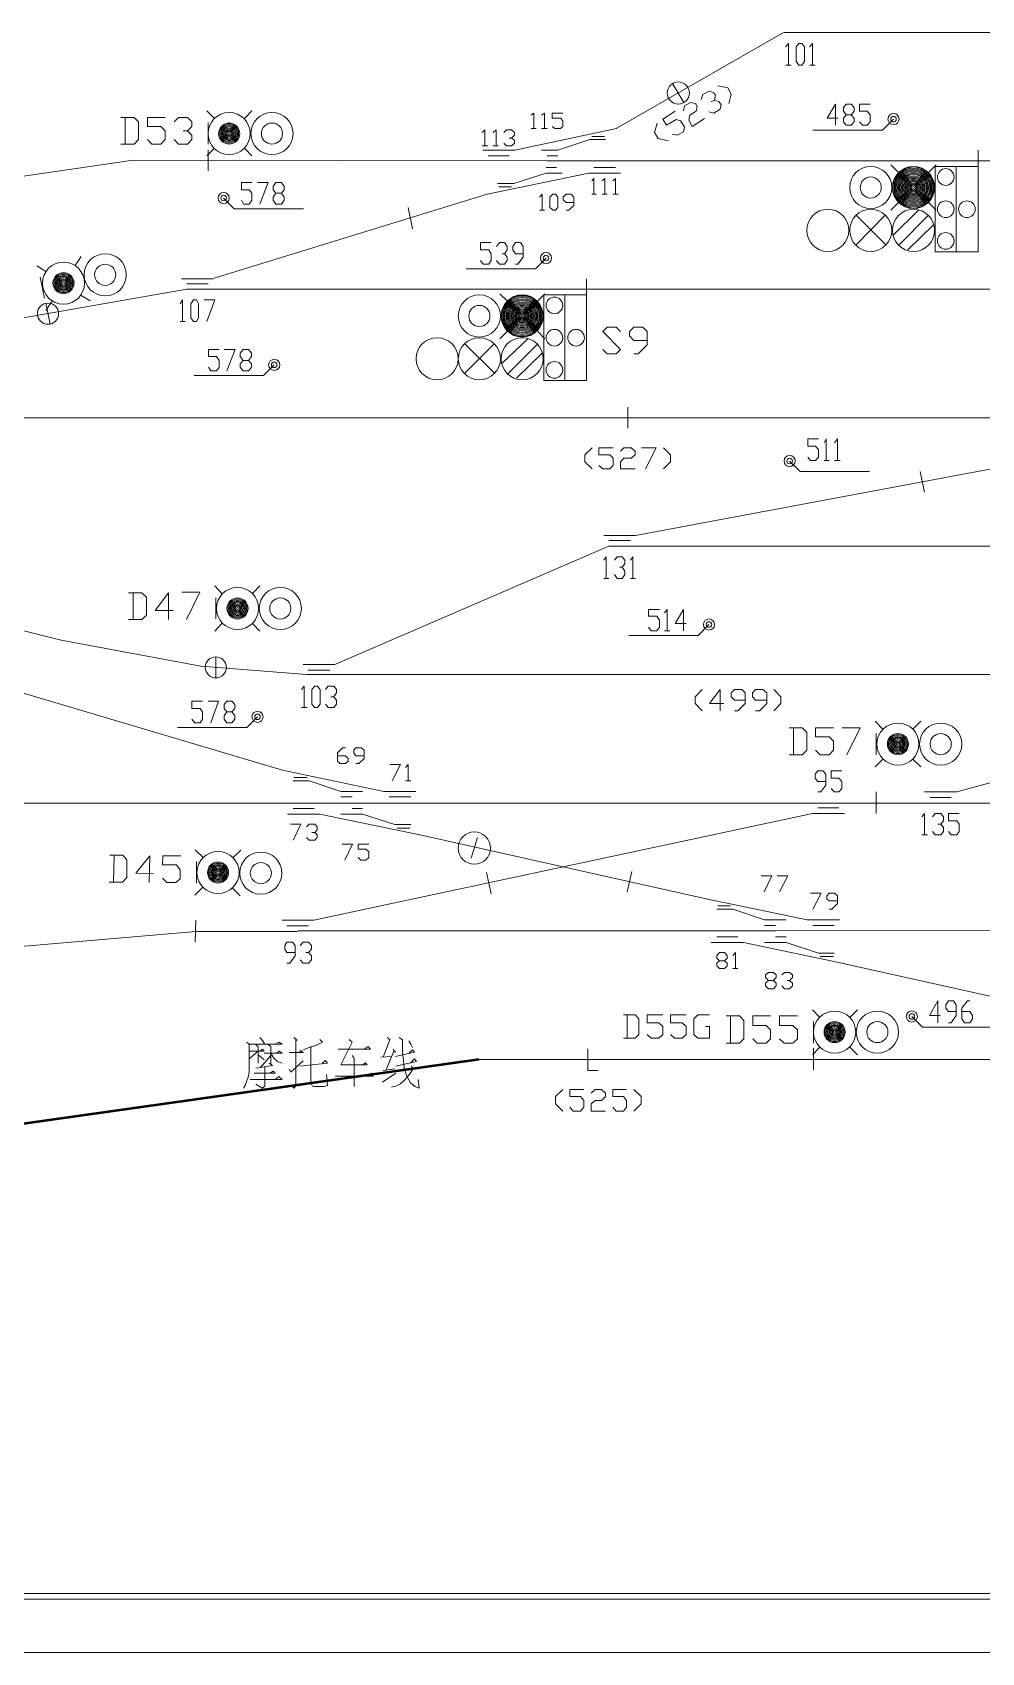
# Model space of a CAD drawing. Header units: millimetres. Extents: x 18 to 1853, y 466 to 763.
# Drawn here: x 518.7 to 607.4, y 466.2 to 617.6 of the extents above; entities that cross this region are included whole.
import ezdxf

# ---------------------------------------------------------------- set-up
doc = ezdxf.new("R2010")
doc.units = ezdxf.units.MM
doc.header["$MEASUREMENT"] = 0
doc.layers.add('1', color=7, linetype='Continuous')

msp = doc.modelspace()

# ---------------------------------------------------------------- linework, layer by layer
at = {"color": 7, "lineweight": 50}
msp.add_line((560.42, 521.64), (267.92, 480.2), dxfattribs=at)
at = {"color": 255, "linetype": 'Continuous', "lineweight": 0}
msp.add_line((18.35, 466.19), (1852.6, 466.19), dxfattribs=at)
for points in [[(573.25, 608.65), (588.9, 617.64)], [(588.95, 617.64), (629.43, 617.64)], [(589.1, 616.29), (589.36, 616.6), (589.36, 614.57)], [(590.35, 614.57), (590.09, 614.93), (590.09, 616.29), (590.35, 616.6), (590.61, 616.6), (590.87, 616.29), (590.87, 614.93), (590.61, 614.57), (590.35, 614.57)], [(591.34, 616.29), (591.6, 616.6), (591.6, 614.57)], [(589.1, 614.57), (589.62, 614.57)], [(591.34, 614.57), (591.86, 614.57)], [(578.55, 612.8), (579.59, 611.09)], [(581.2, 611.35), (581.36, 611.82), (581.93, 612.13), (582.35, 612.02), (582.56, 611.76), (582.45, 611.3), (582.14, 611.14)], [(582.76, 612.65), (583.7, 612.44), (584.01, 611.87), (583.8, 610.98)], [(579.54, 610.31), (579.64, 610.78), (580.22, 611.09), (580.68, 610.98), (580.84, 610.72), (580.74, 610.26), (580.16, 609.89), (580.06, 609.42), (580.37, 608.85), (581.52, 609.58)], [(582.45, 611.3), (582.87, 611.19), (583.07, 610.88), (582.97, 610.46), (582.4, 610.1), (581.93, 610.2)], [(593.99, 609.63), (593, 609.63), (593.78, 610.93), (593.78, 608.96)], [(594.77, 608.96), (594.51, 609.27), (594.51, 609.63), (594.77, 609.94), (595.24, 609.94), (595.5, 610.26), (595.5, 610.62), (595.24, 610.93), (594.77, 610.93), (594.51, 610.62), (594.51, 610.26), (594.77, 609.94)], [(596.02, 609.27), (596.28, 608.96), (596.74, 608.96), (597, 609.27), (597, 609.94), (596.74, 610.26), (596.02, 610.26), (596.02, 610.93), (597, 610.93)], [(526.94, 607.19), (528.19, 607.19), (528.61, 607.61), (528.61, 609.27), (528.19, 609.68), (526.94, 609.68)], [(527.36, 609.68), (527.36, 607.19)], [(529.44, 607.61), (529.86, 607.19), (530.69, 607.19), (531.1, 607.61), (531.1, 608.44), (530.69, 608.85), (529.44, 608.85), (529.44, 609.68), (531.1, 609.68)], [(531.93, 609.27), (532.35, 609.68), (533.18, 609.68), (533.6, 609.27), (533.6, 608.85), (533.18, 608.44), (532.77, 608.44)], [(535.68, 609.63), (535, 610.31)], [(535.1, 609.22), (535.1, 607.19)], [(538.53, 609.63), (539.21, 610.31)], [(565.3, 609.89), (565.56, 610.1), (565.56, 608.65)], [(566.29, 609.89), (566.55, 610.1), (566.55, 608.65)], [(567.28, 608.85), (567.54, 608.65), (568.05, 608.65), (568.26, 608.85), (568.26, 609.37), (568.05, 609.63), (567.28, 609.63), (567.28, 610.1), (568.26, 610.1)], [(577.1, 609.16), (576.84, 608.28), (577.2, 607.71), (578.14, 607.5)], [(578.5, 608.13), (578.97, 608.02), (579.54, 608.33), (579.64, 608.8), (579.28, 609.37), (578.87, 609.48), (577.98, 608.96), (577.62, 609.53), (578.76, 610.26)], [(595.24, 609.94), (595.5, 609.63), (595.5, 609.27), (595.24, 608.96), (594.77, 608.96)], [(599.19, 609.53), (598.15, 608.49)], [(533.18, 608.44), (533.6, 608.02), (533.6, 607.61), (533.18, 607.19), (532.35, 607.19), (531.93, 607.61)], [(560.73, 608.28), (560.99, 608.54), (560.99, 607.03)], [(561.77, 608.28), (562.03, 608.54), (562.03, 607.03)], [(562.75, 608.28), (563.01, 608.54), (563.48, 608.54), (563.74, 608.28), (563.74, 608.02), (563.48, 607.76), (563.27, 607.76)], [(563.48, 607.76), (563.74, 607.55), (563.74, 607.29), (563.48, 607.03), (563.01, 607.03), (562.75, 607.29)], [(573.3, 608.65), (563.79, 606.62)], [(565.3, 608.65), (565.77, 608.65)], [(566.29, 608.65), (566.81, 608.65)], [(567.8, 606.62), (570.81, 607.61)], [(570.81, 607.61), (572.26, 607.61)], [(598.15, 608.49), (591.65, 608.49)], [(535, 606.1), (535.68, 606.77)], [(535.1, 607.19), (535.1, 607.19)], [(535.1, 606.67), (535.1, 604.7)], [(539.21, 606.1), (538.53, 606.77)], [(560.73, 607.03), (561.25, 607.03)], [(563.79, 606.62), (560.78, 606.62)], [(561.77, 607.03), (562.23, 607.03)], [(566.29, 606.62), (567.8, 606.62)], [(607.09, 606.62), (607.09, 606.62)], [(607.09, 604.64), (607.09, 606.62)], [(535.1, 604.7), (535.1, 604.7)], [(561.19, 602.51), (570.71, 604.49)], [(566.7, 604.49), (563.69, 603.5)], [(568.21, 604.49), (566.7, 604.49)], [(570.71, 604.49), (573.67, 604.49)], [(598.93, 605.27), (599.65, 604.54)], [(603.19, 605.27), (602.46, 604.54)], [(603.08, 597.11), (603.08, 605.11)], [(603.08, 605.11), (605.06, 605.11)], [(605.06, 605.11), (607.09, 605.11)], [(605.06, 597.11), (605.06, 605.11)], [(605.06, 605.11), (605.06, 597.11)], [(607.09, 605.11), (607.09, 597.11)], [(538.22, 601.94), (538.43, 601.58), (538.95, 601.58), (539.21, 601.94), (539.21, 602.62), (538.95, 602.93), (538.22, 602.93), (538.22, 603.6), (539.21, 603.6)], [(539.73, 603.6), (540.72, 603.6), (539.94, 601.58)], [(541.45, 601.58), (541.19, 601.94), (541.19, 602.25), (541.45, 602.62), (541.96, 602.62), (542.22, 602.93), (542.22, 603.24), (541.96, 603.6), (541.45, 603.6), (541.19, 603.24), (541.19, 602.93), (541.45, 602.62)], [(563.69, 603.5), (562.18, 603.5)], [(570.97, 603.76), (571.17, 603.97), (571.17, 602.51)], [(571.95, 603.76), (572.21, 603.97), (572.21, 602.51)], [(572.94, 603.76), (573.2, 603.97), (573.2, 602.51)], [(535.68, 594.66), (561.19, 602.51)], [(536.56, 602.15), (537.55, 601.16)], [(541.96, 602.62), (542.22, 602.25), (542.22, 601.94), (541.96, 601.58), (541.45, 601.58)], [(554.23, 599.29), (553.81, 601.27)], [(566.08, 602.25), (566.34, 602.51), (566.34, 601.01)], [(567.33, 601.01), (567.07, 601.27), (567.07, 602.25), (567.33, 602.51), (567.59, 602.51), (567.8, 602.25), (567.8, 601.27), (567.59, 601.01), (567.33, 601.01)], [(568.57, 601.01), (568.83, 601.01), (569.3, 601.47), (569.3, 602.25), (569.04, 602.51), (568.57, 602.51), (568.31, 602.25), (568.31, 601.99), (568.57, 601.73), (569.3, 601.73)], [(570.97, 602.51), (571.43, 602.51)], [(571.95, 602.51), (572.42, 602.51)], [(572.94, 602.51), (573.46, 602.51)], [(599.65, 601.73), (598.93, 601.01)], [(602.46, 601.73), (603.19, 601.01)], [(537.55, 601.16), (544.04, 601.16)], [(566.08, 601.01), (566.55, 601.01)], [(598.41, 600.54), (595.7, 597.78)], [(595.7, 600.54), (598.46, 597.78)], [(560.57, 596.33), (560.83, 595.96), (561.35, 595.96), (561.56, 596.33), (561.56, 596.95), (561.35, 597.32), (560.57, 597.32), (560.57, 597.99), (561.56, 597.99)], [(562.08, 597.63), (562.34, 597.99), (562.81, 597.99), (563.07, 597.63), (563.07, 597.32), (562.81, 596.95), (562.6, 596.95)], [(562.81, 596.95), (563.07, 596.64), (563.07, 596.33), (562.81, 595.96), (562.34, 595.96), (562.08, 596.33)], [(563.85, 595.96), (564.05, 595.96), (564.57, 596.64), (564.57, 597.63), (564.31, 597.99), (563.85, 597.99), (563.59, 597.63), (563.59, 597.32), (563.85, 596.95), (564.57, 596.95)], [(605.06, 597.11), (603.08, 597.11)], [(607.09, 597.11), (605.06, 597.11)], [(519.93, 595.29), (519.1, 595.81)], [(522.68, 595.86), (523.25, 596.69)], [(565.72, 595.55), (559.22, 595.55)], [(566.7, 596.54), (565.72, 595.55)], [(519.41, 594.77), (519.82, 592.79)], [(535.62, 594.61), (532.61, 594.61)], [(570.5, 594.61), (570.5, 594.61)], [(570.5, 592.59), (570.5, 594.61)], [(481.73, 584.63), (533.13, 593.63)], [(519.82, 592.79), (519.82, 592.79)], [(519.93, 591.65), (520.5, 592.48)], [(519.93, 592.33), (520.34, 590.35)], [(524.09, 592.53), (523.25, 593.05)], [(532.51, 592.27), (532.71, 592.64), (532.71, 590.61)], [(533.13, 593.63), (533.13, 593.63)], [(533.13, 593.63), (534.12, 593.63)], [(533.75, 590.61), (533.49, 590.97), (533.49, 592.27), (533.75, 592.64), (534.01, 592.64), (534.22, 592.27), (534.22, 590.97), (534.01, 590.61), (533.75, 590.61)], [(534.12, 593.63), (753.7, 593.63)], [(534.74, 592.64), (535.73, 592.64), (535, 590.61)], [(562.39, 593.21), (563.07, 592.53)], [(566.6, 593.21), (565.92, 592.53)], [(566.5, 585.1), (566.5, 593.11)], [(566.5, 593.11), (568.47, 593.11)], [(568.47, 593.11), (570.5, 593.11)], [(568.47, 585.1), (568.47, 593.11)], [(568.47, 593.11), (568.47, 585.1)], [(570.5, 593.11), (570.5, 585.1)], [(520.34, 590.35), (520.34, 590.35)], [(532.51, 590.61), (532.97, 590.61)], [(563.07, 589.68), (562.39, 589)], [(565.92, 589.68), (566.6, 589)], [(572, 588.01), (572.42, 587.6), (573.25, 587.6), (573.67, 588.01), (572, 589.68), (572.42, 590.09), (573.25, 590.09), (573.67, 589.68)], [(574.92, 587.6), (575.33, 587.6), (576.16, 588.43), (576.16, 589.68), (575.75, 590.09), (574.92, 590.09), (574.5, 589.68), (574.5, 589.26), (574.92, 588.84), (576.16, 588.84)], [(535.16, 586.35), (535.36, 585.99), (535.88, 585.99), (536.14, 586.35), (536.14, 586.97), (535.88, 587.34), (535.16, 587.34), (535.16, 588.01), (536.14, 588.01)], [(536.61, 588.01), (537.65, 588.01), (536.87, 585.99)], [(538.38, 585.99), (538.12, 586.35), (538.12, 586.66), (538.38, 586.97), (538.9, 586.97), (539.16, 587.34), (539.16, 587.65), (538.9, 588.01), (538.38, 588.01), (538.12, 587.65), (538.12, 587.34), (538.38, 586.97)], [(559.12, 588.53), (561.87, 585.78)], [(561.82, 588.48), (559.12, 585.78)], [(538.9, 586.97), (539.16, 586.66), (539.16, 586.35), (538.9, 585.99), (538.38, 585.99)], [(541.29, 586.56), (540.3, 585.57)], [(540.3, 585.57), (533.81, 585.57)], [(568.47, 585.1), (566.5, 585.1)], [(570.5, 585.1), (568.47, 585.1)], [(574.34, 582.61), (574.34, 580.63)], [(575.07, 570.6), (628.71, 580.63)], [(571.02, 578.81), (570.34, 578.14), (570.34, 577.51), (571.02, 576.84)], [(571.64, 577.15), (572, 576.84), (572.68, 576.84), (572.99, 577.15), (572.99, 577.83), (572.68, 578.14), (571.64, 578.14), (571.64, 578.81), (572.99, 578.81)], [(573.67, 578.5), (573.98, 578.81), (574.66, 578.81), (575.02, 578.5), (575.02, 578.14), (574.66, 577.83), (573.98, 577.83), (573.67, 577.51), (573.67, 576.84), (575.02, 576.84)], [(575.64, 578.81), (576.99, 578.81), (576.01, 576.84)], [(577.67, 578.81), (578.35, 578.14), (578.35, 577.51), (577.67, 576.84)], [(591.18, 577.93), (591.44, 577.62), (591.91, 577.62), (592.17, 577.93), (592.17, 578.61), (591.91, 578.97), (591.18, 578.97), (591.18, 579.64), (592.17, 579.64)], [(592.69, 579.28), (592.9, 579.64), (592.9, 577.62)], [(593.68, 579.28), (593.94, 579.64), (593.94, 577.62)], [(589.47, 577.57), (590.45, 576.58)], [(592.69, 577.62), (593.16, 577.62)], [(593.68, 577.62), (594.2, 577.62)], [(590.45, 576.58), (596.95, 576.58)], [(601.68, 576.58), (602.1, 574.66)], [(546.95, 558.54), (572.58, 569.61)], [(575.07, 570.6), (572.11, 570.6)], [(572.58, 569.61), (572.58, 569.61)], [(572.58, 569.61), (573.56, 569.61)], [(573.56, 569.61), (753.7, 569.61)], [(572.11, 568.31), (572.32, 568.63), (572.32, 566.6)], [(573.1, 568.31), (573.36, 568.63), (573.82, 568.63), (574.08, 568.31), (574.08, 567.95), (573.82, 567.64), (573.56, 567.64)], [(574.6, 568.31), (574.81, 568.63), (574.81, 566.6)], [(481.73, 566.6), (542.07, 548.67)], [(572.11, 566.6), (572.58, 566.6)], [(573.82, 567.64), (574.08, 567.28), (574.08, 566.96), (573.82, 566.6), (573.36, 566.6), (573.1, 566.96)], [(574.6, 566.6), (575.07, 566.6)], [(527.67, 562.75), (528.92, 562.75), (529.34, 563.17), (529.34, 564.83), (528.92, 565.25), (527.67, 565.25)], [(528.09, 565.25), (528.09, 562.75)], [(531.83, 563.59), (530.17, 563.59), (531.41, 565.25), (531.41, 562.75)], [(532.66, 565.3), (534.33, 565.3), (533.08, 562.75)], [(536.4, 565.2), (535.73, 565.92)], [(539.26, 565.2), (539.94, 565.92)], [(535.83, 564.78), (535.83, 562.81)], [(576.27, 562.03), (576.53, 561.71), (577.05, 561.71), (577.31, 562.03), (577.31, 562.7), (577.05, 563.07), (576.27, 563.07), (576.27, 563.69), (577.31, 563.69)], [(577.77, 563.38), (578.03, 563.69), (578.03, 561.71)], [(579.8, 562.39), (578.76, 562.39), (579.54, 563.69), (579.54, 561.71)], [(535.73, 561.66), (536.4, 562.39)], [(535.83, 562.81), (535.83, 562.81)], [(539.94, 561.66), (539.26, 562.39)], [(581.93, 562.29), (580.94, 561.25)], [(580.94, 561.25), (574.45, 561.25)], [(577.77, 561.71), (578.29, 561.71)], [(535.83, 559.27), (535.83, 557.3)], [(546.95, 558.54), (543.99, 558.54)], [(535.83, 557.3), (535.83, 557.3)], [(543.84, 556.21), (544.1, 556.52), (544.1, 554.54)], [(545.08, 554.54), (544.82, 554.85), (544.82, 556.21), (545.08, 556.52), (545.34, 556.52), (545.6, 556.21), (545.6, 554.85), (545.34, 554.54), (545.08, 554.54)], [(546.07, 556.21), (546.33, 556.52), (546.85, 556.52), (547.11, 556.21), (547.11, 555.89), (546.85, 555.53), (546.59, 555.53)], [(581.31, 556.21), (580.63, 555.53), (580.63, 554.91), (581.31, 554.23)], [(583.33, 554.91), (581.98, 554.91), (582.97, 556.21), (582.97, 554.23)], [(584.32, 554.23), (584.63, 554.23), (585.31, 554.91), (585.31, 555.89), (585, 556.21), (584.32, 556.21), (584.01, 555.89), (584.01, 555.53), (584.32, 555.22), (585.31, 555.22)], [(586.3, 554.23), (586.66, 554.23), (587.34, 554.91), (587.34, 555.89), (586.97, 556.21), (586.3, 556.21), (585.99, 555.89), (585.99, 555.53), (586.3, 555.22), (587.34, 555.22)], [(588.01, 556.21), (588.64, 555.53), (588.64, 554.91), (588.01, 554.23)], [(605.11, 546.64), (641.8, 556.62)], [(533.6, 553.45), (533.86, 553.09), (534.38, 553.09), (534.58, 553.45), (534.58, 554.13), (534.38, 554.44), (533.6, 554.44), (533.6, 555.11), (534.58, 555.11)], [(535.1, 555.11), (536.09, 555.11), (535.36, 553.09)], [(536.87, 553.09), (536.61, 553.45), (536.61, 553.76), (536.87, 554.13), (537.34, 554.13), (537.6, 554.44), (537.6, 554.8), (537.34, 555.11), (536.87, 555.11), (536.61, 554.8), (536.61, 554.44), (536.87, 554.13)], [(543.84, 554.54), (544.36, 554.54)], [(546.85, 555.53), (547.11, 555.22), (547.11, 554.85), (546.85, 554.54), (546.33, 554.54), (546.07, 554.85)], [(537.34, 554.13), (537.6, 553.76), (537.6, 553.45), (537.34, 553.09), (536.87, 553.09)], [(539.73, 553.66), (538.74, 552.67)], [(598.2, 552.52), (597.47, 553.24)], [(601.01, 552.52), (601.73, 553.24)], [(538.74, 552.67), (532.25, 552.67)], [(589.42, 550.12), (590.66, 550.12), (591.08, 550.54), (591.08, 552.2), (590.66, 552.62), (589.42, 552.62)], [(589.83, 552.62), (589.83, 550.12)], [(591.91, 550.54), (592.33, 550.12), (593.16, 550.12), (593.57, 550.54), (593.57, 551.37), (593.16, 551.79), (591.91, 551.79), (591.91, 552.62), (593.57, 552.62)], [(594.4, 552.62), (596.07, 552.62), (594.82, 550.12)], [(597.58, 552.1), (597.58, 550.12)], [(547.21, 550.02), (547.94, 550.02), (548.2, 549.76), (548.2, 549.5), (547.94, 549.29), (547.47, 549.29), (547.21, 549.5), (547.21, 550.28), (547.68, 550.75), (547.94, 550.75)], [(548.93, 549.29), (549.19, 549.29), (549.71, 549.76), (549.71, 550.54), (549.45, 550.75), (548.93, 550.75), (548.72, 550.54), (548.72, 550.28), (548.93, 550.02), (549.71, 550.02)], [(597.58, 550.12), (597.58, 550.12)], [(542.07, 548.67), (551.53, 546.69)], [(552.1, 549.19), (553.09, 549.19), (552.31, 547.68)], [(553.55, 548.93), (553.81, 549.19), (553.81, 547.68)], [(592.12, 546.64), (592.38, 546.64), (592.85, 547.27), (592.85, 548.31), (592.59, 548.62), (592.12, 548.62), (591.86, 548.31), (591.86, 547.94), (592.12, 547.63), (592.85, 547.63)], [(593.37, 546.95), (593.63, 546.64), (594.09, 546.64), (594.35, 546.95), (594.35, 547.63), (594.09, 547.94), (593.37, 547.94), (593.37, 548.62), (594.35, 548.62)], [(597.47, 548.98), (598.2, 549.71)], [(601.73, 548.98), (601.01, 549.71)], [(544.56, 547.68), (543.06, 547.68)], [(547.53, 546.69), (544.56, 547.68)], [(553.55, 547.68), (554.07, 547.68)], [(397.22, 545.6), (548.57, 545.6)], [(549.03, 546.69), (547.53, 546.69)], [(548.05, 546.69), (549.55, 546.69)], [(548.57, 545.6), (593.11, 545.6)], [(551.53, 546.69), (554.54, 546.69)], [(593.11, 545.6), (603.6, 545.6)], [(597.58, 546.64), (597.58, 544.62)], [(605.11, 546.64), (602.1, 546.64)], [(603.6, 545.6), (738.99, 545.6)], [(545.55, 544.56), (542.54, 544.56)], [(544.98, 534.64), (591.6, 544.62)], [(555.06, 542.59), (545.55, 544.56)], [(549.03, 544.56), (547.53, 544.56)], [(548.05, 544.56), (549.55, 544.56)], [(549.55, 544.56), (552.57, 543.58)], [(591.6, 544.62), (594.61, 544.62)], [(597.58, 544.62), (597.58, 544.62)], [(601.84, 544.3), (602.1, 544.62), (602.1, 542.64)], [(602.82, 544.3), (603.08, 544.62), (603.6, 544.62), (603.86, 544.3), (603.86, 543.94), (603.6, 543.63), (603.34, 543.63)], [(604.33, 542.95), (604.59, 542.64), (605.11, 542.64), (605.32, 542.95), (605.32, 543.63), (605.11, 543.94), (604.33, 543.94), (604.33, 544.62), (605.32, 544.62)], [(542.8, 543.63), (543.78, 543.63), (543.06, 542.12)], [(544.3, 543.37), (544.56, 543.63), (545.08, 543.63), (545.29, 543.37), (545.29, 543.11), (545.08, 542.85), (544.82, 542.85)], [(545.08, 542.85), (545.29, 542.64), (545.29, 542.38), (545.08, 542.12), (544.56, 542.12), (544.3, 542.38)], [(552.57, 543.58), (554.07, 543.58)], [(555.06, 542.59), (581.67, 536.66)], [(560.31, 542.38), (559.69, 540.46)], [(601.84, 542.64), (602.36, 542.64)], [(603.6, 543.63), (603.86, 543.32), (603.86, 542.95), (603.6, 542.64), (603.08, 542.64), (602.82, 542.95)], [(525.85, 538.22), (527.1, 538.22), (527.52, 538.64), (527.52, 540.3), (527.15, 540.72), (525.91, 540.72)], [(526.32, 540.72), (526.27, 538.22)], [(530.01, 539), (528.35, 539.05), (529.65, 540.67), (529.6, 538.17)], [(530.84, 538.59), (531.26, 538.17), (532.09, 538.17), (532.51, 538.53), (532.51, 539.37), (532.14, 539.83), (530.84, 539.83), (530.89, 540.67), (532.56, 540.67)], [(534.64, 540.51), (533.91, 541.24)], [(537.44, 540.51), (538.17, 541.19)], [(547.63, 541.76), (548.62, 541.76), (547.89, 540.25)], [(549.14, 540.51), (549.4, 540.25), (549.86, 540.25), (550.12, 540.51), (550.12, 541.03), (549.86, 541.29), (549.14, 541.29), (549.14, 541.76), (550.12, 541.76)], [(534.01, 540.15), (534.01, 538.12)], [(574.71, 539.21), (574.29, 537.29)], [(533.86, 536.98), (534.58, 537.7)], [(534.01, 538.12), (534.01, 538.12)], [(538.12, 536.92), (537.39, 537.65)], [(561.14, 539.11), (561.56, 537.13)], [(586.82, 538.79), (587.8, 538.79), (587.08, 537.29)], [(588.32, 538.79), (589.31, 538.79), (588.53, 537.29)], [(581.67, 536.66), (591.13, 534.69)], [(591.44, 537.18), (592.43, 537.18), (591.65, 535.68)], [(593.16, 535.68), (593.42, 535.68), (593.94, 536.2), (593.94, 536.92), (593.68, 537.18), (593.16, 537.18), (592.95, 536.92), (592.95, 536.66), (593.16, 536.46), (593.94, 536.46)], [(533.96, 534.64), (533.91, 532.61)], [(544.98, 534.64), (542.02, 534.64)], [(584.17, 535.68), (582.66, 535.68)], [(587.13, 534.69), (584.17, 535.68)], [(588.64, 534.69), (587.13, 534.69)], [(587.65, 534.69), (589.16, 534.69)], [(591.13, 534.69), (594.14, 534.69)], [(336.05, 516.65), (533.96, 533.6)], [(543.47, 533.6), (533.96, 533.6)], [(543.52, 533.65), (588.17, 533.65)], [(588.17, 533.65), (658.64, 533.75)], [(533.91, 532.61), (533.91, 532.61)], [(542.48, 530.64), (542.74, 530.64), (543.26, 531.31), (543.26, 532.3), (543, 532.61), (542.48, 532.61), (542.28, 532.3), (542.28, 531.93), (542.48, 531.62), (543.26, 531.62)], [(543.73, 532.3), (543.99, 532.61), (544.51, 532.61), (544.77, 532.3), (544.77, 531.93), (544.51, 531.62), (544.25, 531.62)], [(544.51, 531.62), (544.77, 531.31), (544.77, 530.95), (544.51, 530.64), (543.99, 530.64), (543.73, 530.95)], [(585.15, 532.56), (582.14, 532.56)], [(582.92, 530.12), (582.66, 530.38), (582.66, 530.64), (582.92, 530.84), (583.39, 530.84), (583.65, 531.1), (583.65, 531.36), (583.39, 531.62), (582.92, 531.62), (582.66, 531.36), (582.66, 531.1), (582.92, 530.84)], [(584.17, 531.36), (584.43, 531.62), (584.43, 530.12)], [(594.66, 530.58), (585.15, 532.56)], [(588.64, 532.56), (587.13, 532.56)], [(587.65, 532.56), (589.16, 532.56)], [(589.16, 532.56), (592.17, 531.57)], [(583.39, 530.84), (583.65, 530.64), (583.65, 530.38), (583.39, 530.12), (582.92, 530.12)], [(584.17, 530.12), (584.63, 530.12)], [(592.17, 531.57), (593.63, 531.57)], [(594.61, 530.58), (621.27, 524.66)], [(587.49, 528.24), (587.23, 528.5), (587.23, 528.76), (587.49, 529.02), (587.96, 529.02), (588.22, 529.28), (588.22, 529.54), (587.96, 529.75), (587.49, 529.75), (587.23, 529.54), (587.23, 529.28), (587.49, 529.02)], [(587.96, 529.02), (588.22, 528.76), (588.22, 528.5), (587.96, 528.24), (587.49, 528.24)], [(588.74, 529.54), (589, 529.75), (589.47, 529.75), (589.73, 529.54), (589.73, 529.28), (589.47, 529.02), (589.26, 529.02)], [(589.47, 529.02), (589.73, 528.76), (589.73, 528.5), (589.47, 528.24), (589, 528.24), (588.74, 528.5)], [(603.55, 525.75), (602.56, 525.75), (603.34, 527.1), (603.34, 525.07)], [(604.33, 525.07), (604.59, 525.07), (605.06, 525.75), (605.06, 526.74), (604.8, 527.1), (604.33, 527.1), (604.07, 526.74), (604.07, 526.43), (604.33, 526.11), (605.06, 526.11)], [(605.58, 526.11), (606.31, 526.11), (606.57, 525.75), (606.57, 525.44), (606.31, 525.07), (605.84, 525.07), (605.58, 525.44), (605.58, 526.43), (606.1, 527.1), (606.31, 527.1)], [(573.93, 523.62), (575.02, 523.62), (575.38, 523.98), (575.38, 525.44), (575.02, 525.8), (573.93, 525.8)], [(574.29, 525.8), (574.29, 523.62)], [(576.16, 523.98), (576.53, 523.62), (577.25, 523.62), (577.62, 523.98), (577.62, 524.71), (577.25, 525.07), (576.16, 525.07), (576.16, 525.8), (577.62, 525.8)], [(578.35, 523.98), (578.71, 523.62), (579.44, 523.62), (579.8, 523.98), (579.8, 524.71), (579.44, 525.07), (578.35, 525.07), (578.35, 525.8), (579.8, 525.8)], [(581.62, 524.71), (581.98, 524.71), (581.98, 523.62), (580.89, 523.62), (580.53, 523.98), (580.53, 525.44), (580.89, 525.8), (581.98, 525.8)], [(583.54, 523.15), (584.79, 523.15), (585.21, 523.57), (585.21, 525.28), (584.79, 525.7), (583.54, 525.7)], [(583.96, 525.7), (583.96, 523.15)], [(586.04, 523.57), (586.45, 523.15), (587.28, 523.15), (587.7, 523.57), (587.7, 524.4), (587.28, 524.81), (586.04, 524.81), (586.04, 525.7), (587.7, 525.7)], [(588.53, 523.57), (588.95, 523.15), (589.78, 523.15), (590.2, 523.57), (590.2, 524.4), (589.78, 524.81), (588.53, 524.81), (588.53, 525.7), (590.2, 525.7)], [(592.27, 525.59), (591.6, 526.27)], [(595.13, 525.59), (595.81, 526.27)], [(600.9, 525.65), (601.89, 524.66)], [(591.7, 525.18), (591.7, 523.15)], [(601.89, 524.66), (608.39, 524.66)], [(538.74, 523.25), (538.95, 523.05), (538.95, 520.86), (538.95, 520.4), (538.85, 519.98), (538.74, 519.62), (538.59, 519.25), (538.43, 518.94)], [(538.95, 523.05), (542.02, 523.05), (541.71, 523.25), (541.39, 523.05)], [(538.95, 522.42), (540.35, 522.42), (540.2, 522.58), (539.94, 522.42)], [(539.52, 523.05), (539.78, 522.84), (539.78, 521.28)], [(539.94, 523.67), (540.2, 523.41), (540.41, 523.05)], [(540.67, 523.05), (540.98, 522.84), (540.98, 521.18)], [(543.32, 523.51), (543.32, 519.2), (543.16, 518.94), (542.85, 519.2)], [(543.11, 523.67), (543.42, 523.41)], [(545.55, 523.51), (545.81, 523.25), (545.19, 522.94), (544.56, 522.74), (543.99, 522.53)], [(544.72, 522.84), (544.72, 519.46), (544.77, 519.31), (544.88, 519.15), (545.03, 519.1), (545.97, 519.1), (546.28, 519.2), (546.17, 520.24)], [(547.27, 522.58), (550.28, 522.58), (550.07, 522.84), (549.71, 522.58)], [(548.31, 523.51), (548.57, 523.25), (547.53, 521.12), (549.97, 521.12), (549.81, 521.33), (549.55, 521.12)], [(551.89, 523.67), (552.1, 523.46), (551.48, 521.85)], [(552.41, 522.58), (552.62, 522.27)], [(552.62, 521.9), (554.39, 522.32), (554.23, 522.53), (553.92, 522.22)], [(552.98, 523.67), (553.29, 523.46), (553.29, 522.32), (553.4, 521.23), (553.45, 520.81), (553.55, 520.45), (553.66, 520.14), (553.87, 519.72), (554.02, 519.46), (554.44, 519.1), (554.85, 518.94), (554.75, 519.77)], [(553.87, 523.36), (554.07, 523.05), (554.23, 522.74)], [(570.6, 522.63), (570.6, 520.6)], [(591.6, 522.06), (592.27, 522.74)], [(591.7, 523.15), (591.7, 523.15)], [(591.7, 522.68), (591.7, 520.66)], [(595.81, 522.06), (595.13, 522.74)], [(539.78, 522.42), (538.95, 521.7)], [(540.82, 521.28), (541.13, 521.07), (539.57, 520.81)], [(539.78, 522.06), (540.35, 521.59)], [(540.98, 522.01), (539.99, 520.86)], [(540.35, 522.22), (542.02, 522.22), (541.76, 522.42), (541.5, 522.22)], [(540.98, 522.22), (541.24, 521.75), (541.6, 521.44), (542.02, 521.28)], [(542.69, 522.27), (543.99, 522.27), (543.78, 522.48), (543.63, 522.27)], [(542.69, 520.71), (542.85, 520.45), (543.99, 521.49)], [(543.68, 521.02), (546.28, 521.28), (546.07, 521.54), (545.81, 521.28)], [(548.57, 522.01), (548.77, 521.75), (548.77, 519.1)], [(551.27, 521.85), (552.26, 521.9)], [(552.46, 522.42), (551.74, 520.6)], [(554.13, 521.02), (554.28, 520.76), (553.97, 520.29), (553.71, 519.98), (553.45, 519.67), (553.09, 519.36), (552.67, 519.15), (552.26, 519.05)], [(552.67, 521.02), (554.59, 521.44), (554.39, 521.7), (554.02, 521.28)], [(560.42, 521.64), (627.77, 521.64)], [(539.05, 519.77), (542.02, 519.77), (541.71, 520.03), (541.39, 519.77)], [(539.42, 520.34), (541.39, 520.34), (541.19, 520.55), (540.87, 520.34)], [(540.41, 520.97), (540.41, 519.15), (540.15, 518.94), (539.57, 519.31)], [(547.01, 520.08), (550.54, 520.08), (550.38, 520.34), (550.12, 520.08)], [(551.42, 519.51), (552.67, 520.34)], [(551.48, 520.6), (552.57, 520.76)], [(570.6, 520.6), (571.59, 520.6)], [(591.7, 520.66), (591.7, 520.66)], [(568.26, 518.84), (567.59, 518.16), (567.59, 517.49), (568.26, 516.81)], [(568.94, 517.17), (569.25, 516.81), (569.93, 516.81), (570.24, 517.17), (570.24, 517.8), (569.93, 518.16), (568.94, 518.16), (568.94, 518.84), (570.24, 518.84)], [(570.91, 518.47), (571.28, 518.84), (571.9, 518.84), (572.26, 518.47), (572.26, 518.16), (571.9, 517.8), (571.28, 517.8), (570.91, 517.49), (570.91, 516.81), (572.26, 516.81)], [(572.94, 517.17), (573.25, 516.81), (573.93, 516.81), (574.24, 517.17), (574.24, 517.8), (573.93, 518.16), (572.94, 518.16), (572.94, 518.84), (574.24, 518.84)], [(574.92, 518.84), (575.59, 518.16), (575.59, 517.49), (574.92, 516.81)]]:
    msp.add_lwpolyline(points, dxfattribs=at)
at = {"color": 10, "linetype": 'Continuous', "lineweight": 0}
for points in [[(445.5, 593.63), (528.09, 605.68)], [(528.09, 605.68), (566.81, 605.63)], [(566.81, 605.63), (753.7, 605.63)], [(475.23, 581.62), (623.35, 581.62)], [(490.04, 568.21), (507.25, 564.36), (521.38, 560.83), (534.43, 558.39), (544.3, 557.61)], [(544.3, 557.61), (643.26, 557.61)]]:
    msp.add_lwpolyline(points, dxfattribs=at)
at = {"color": 50, "linetype": 'Continuous', "lineweight": 0}
for points in [[(601.52, 601.01), (599.19, 598.72)], [(602.46, 600.54), (599.65, 597.73)], [(602.93, 599.65), (600.54, 597.32)], [(564.99, 589), (562.6, 586.71)], [(565.92, 588.53), (563.07, 585.67)], [(566.34, 587.65), (563.95, 585.31)]]:
    msp.add_lwpolyline(points, dxfattribs=at)
at = {"color": 255, "linetype": 'Continuous', "lineweight": 0}
for centre, radius in [((579.07, 611.97), 1.04), ((537.08, 608.18), 1.97), ((541.08, 608.18), 1.97), ((541.08, 608.18), 0.987), ((597.06, 603.14), 1.97), ((604.07, 604.12), 0.78), ((597.06, 603.14), 0.987), ((604.07, 601.11), 0.78), ((606.05, 601.11), 0.78), ((597.06, 599.13), 1.97), ((604.07, 598.15), 0.78), ((525.49, 594.98), 1.97), ((521.59, 594.2), 1.97), ((525.49, 594.98), 0.987), ((520.14, 591.34), 0.987), ((560.47, 591.13), 1.97), ((567.48, 592.12), 0.78), ((560.47, 591.13), 0.987), ((567.48, 589.1), 0.78), ((569.51, 589.1), 0.78), ((560.47, 587.13), 1.97), ((567.48, 586.09), 0.78), ((537.86, 563.79), 1.97), ((541.86, 563.79), 1.97), ((541.86, 563.79), 0.987), ((535.83, 558.28), 0.987), ((599.6, 551.11), 1.97), ((603.6, 551.11), 1.97), ((603.6, 551.11), 0.987), ((560, 541.39), 1.51), ((536.04, 539.11), 1.97), ((540.04, 539.05), 1.97), ((540.04, 539.05), 0.987), ((593.68, 524.19), 1.97), ((597.68, 524.19), 1.97), ((597.68, 524.19), 0.987)]:
    msp.add_circle(centre, radius, dxfattribs=at)
at = {"color": 170, "linetype": 'Continuous', "lineweight": 0}
for centre, radius in [((537.08, 608.18), 0.987), ((537.08, 608.18), 0.884), ((537.08, 608.18), 0.78), ((537.08, 608.18), 0.676), ((537.08, 608.18), 0.624), ((537.08, 608.18), 0.52), ((537.08, 608.18), 0.416), ((537.08, 608.18), 0.312), ((537.08, 608.18), 0.208), ((537.08, 608.18), 0.104), ((521.59, 594.2), 0.987), ((521.59, 594.2), 0.884), ((521.59, 594.2), 0.78), ((521.59, 594.2), 0.676), ((521.59, 594.2), 0.624), ((521.59, 594.2), 0.52), ((521.59, 594.2), 0.416), ((521.59, 594.2), 0.312), ((521.59, 594.2), 0.208), ((521.59, 594.2), 0.104), ((537.86, 563.79), 0.987), ((537.86, 563.79), 0.884), ((537.86, 563.79), 0.78), ((537.86, 563.79), 0.676), ((537.86, 563.79), 0.624), ((537.86, 563.79), 0.52), ((537.86, 563.79), 0.416), ((537.86, 563.79), 0.312), ((537.86, 563.79), 0.208), ((537.86, 563.79), 0.104), ((599.6, 551.11), 0.987), ((599.6, 551.11), 0.884), ((599.6, 551.11), 0.78), ((599.6, 551.11), 0.676), ((599.6, 551.11), 0.624), ((599.6, 551.11), 0.52), ((599.6, 551.11), 0.416), ((599.6, 551.11), 0.312), ((599.6, 551.11), 0.208), ((599.6, 551.11), 0.104), ((536.04, 539.11), 0.987), ((536.04, 539.11), 0.884), ((536.04, 539.11), 0.78), ((536.04, 539.11), 0.676), ((536.04, 539.11), 0.624), ((536.04, 539.11), 0.52), ((536.04, 539.11), 0.416), ((536.04, 539.11), 0.312), ((536.04, 539.11), 0.208), ((536.04, 539.11), 0.104), ((593.68, 524.19), 0.987), ((593.68, 524.19), 0.884), ((593.68, 524.19), 0.78), ((593.68, 524.19), 0.676), ((593.68, 524.19), 0.624), ((593.68, 524.19), 0.52), ((593.68, 524.19), 0.416), ((593.68, 524.19), 0.312), ((593.68, 524.19), 0.208), ((593.68, 524.19), 0.104)]:
    msp.add_circle(centre, radius, dxfattribs=at)
at = {"color": 10, "linetype": 'Continuous', "lineweight": 0}
for centre, radius in [((601.06, 603.14), 1.97), ((601.06, 603.14), 1.92), ((601.06, 603.14), 1.82), ((601.06, 603.14), 1.72), ((601.06, 603.14), 1.61), ((601.06, 603.14), 1.51), ((601.06, 603.14), 1.4), ((601.06, 603.14), 1.3), ((601.06, 603.14), 1.2), ((601.06, 603.14), 1.09), ((601.06, 603.14), 0.987), ((601.06, 603.14), 0.884), ((601.06, 603.14), 0.78), ((601.06, 603.14), 0.676), ((601.06, 603.14), 0.624), ((601.06, 603.14), 0.52), ((601.06, 603.14), 0.416), ((601.06, 603.14), 0.312), ((601.06, 603.14), 0.208), ((601.06, 603.14), 0.104), ((564.47, 591.13), 1.97), ((564.47, 591.13), 1.92), ((564.47, 591.13), 1.82), ((564.47, 591.13), 1.72), ((564.47, 591.13), 1.61), ((564.47, 591.13), 1.51), ((564.47, 591.13), 1.4), ((564.47, 591.13), 1.3), ((564.47, 591.13), 1.2), ((564.47, 591.13), 1.09), ((564.47, 591.13), 0.987), ((564.47, 591.13), 0.884), ((564.47, 591.13), 0.78), ((564.47, 591.13), 0.676), ((564.47, 591.13), 0.624), ((564.47, 591.13), 0.52), ((564.47, 591.13), 0.416), ((564.47, 591.13), 0.312), ((564.47, 591.13), 0.208), ((564.47, 591.13), 0.104)]:
    msp.add_circle(centre, radius, dxfattribs=at)
at = {"color": 90, "linetype": 'Continuous', "lineweight": 0}
for centre in [(593.05, 599.13), (556.52, 587.13)]:
    msp.add_circle(centre, 1.97, dxfattribs=at)
at = {"color": 50, "linetype": 'Continuous', "lineweight": 0}
for centre in [(601.06, 599.13), (564.47, 587.13)]:
    msp.add_circle(centre, 1.97, dxfattribs=at)
at = {"layer": '1', "color": 10, "linetype": 'Continuous', "lineweight": 0}
for p, q in [((43.34, 471.18), (1847.61, 471.18)), ((43.86, 471.7), (1847.09, 471.7))]:
    msp.add_line(p, q, dxfattribs=at)
for points in [[(570.97, 607.92), (572.16, 607.92)], [(561.3, 606.1), (563.27, 606.1)], [(566.81, 606.1), (567.8, 606.1)], [(567.69, 605.01), (566.7, 605.01)], [(573.2, 605.01), (571.17, 605.01)], [(563.48, 603.19), (562.29, 603.19)], [(533.13, 594.14), (535.1, 594.14)], [(572.58, 570.13), (574.6, 570.13)], [(544.46, 558.02), (546.49, 558.02)], [(544.36, 547.99), (543.16, 547.99)], [(547.53, 546.17), (548.57, 546.17)], [(554.07, 546.17), (552.05, 546.17)], [(602.62, 546.12), (604.59, 546.12)], [(543.06, 545.08), (545.03, 545.08)], [(549.55, 545.08), (548.57, 545.08)], [(594.09, 545.14), (592.12, 545.14)], [(552.78, 543.26), (553.97, 543.26)], [(583.96, 535.99), (582.76, 535.99)], [(542.48, 534.12), (544.51, 534.12)], [(587.13, 534.17), (588.17, 534.17)], [(593.63, 534.17), (591.65, 534.17)], [(582.66, 533.08), (584.63, 533.08)], [(589.16, 533.08), (588.17, 533.08)], [(592.33, 531.26), (593.57, 531.26)]]:
    msp.add_lwpolyline(points, dxfattribs=at)
for centre, radius in [((599.19, 609.53), 0.52), ((599.19, 609.53), 0.26), ((536.56, 602.15), 0.52), ((536.56, 602.15), 0.26), ((566.7, 596.54), 0.52), ((566.7, 596.54), 0.26), ((541.29, 586.56), 0.52), ((541.29, 586.56), 0.26), ((589.47, 577.57), 0.52), ((589.47, 577.57), 0.26), ((581.93, 562.29), 0.52), ((581.93, 562.29), 0.26), ((539.73, 553.66), 0.52), ((539.73, 553.66), 0.26), ((600.9, 525.65), 0.52), ((600.9, 525.65), 0.26)]:
    msp.add_circle(centre, radius, dxfattribs=at)

doc.saveas('drawing.dxf')
